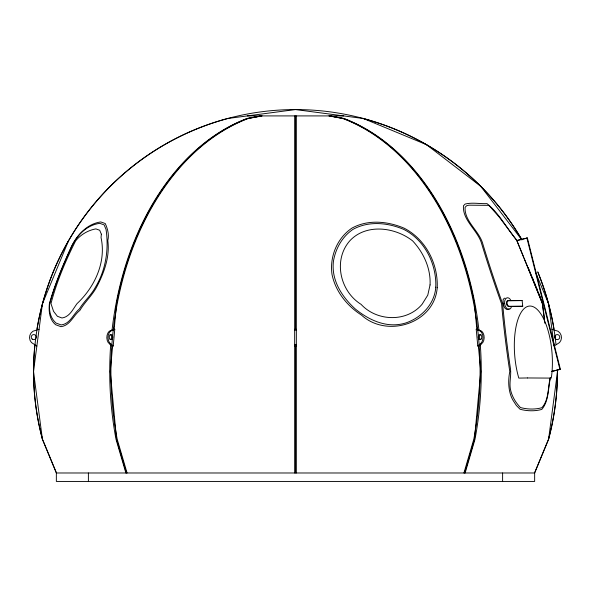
<?xml version="1.0" encoding="UTF-8"?>
<svg xmlns="http://www.w3.org/2000/svg" width="591" height="591" viewBox="0 0 591 591"><rect width="100%" height="100%" fill="white"/><g stroke="black" fill="none" stroke-linecap="round" stroke-linejoin="round"><path stroke-width="0.89" d="M68.6 240.567L42.426 303.752L33.502 371.562L42.426 439.372L56.352 472.985L56.352 481.436L534.648 481.436L534.648 472.985L548.574 439.372L557.498 371.562L557.254 369.737M112.63 345.905L110.236 371.562L116.553 439.372L126.393 472.985M114.166 329.409L116.553 303.752A261.998 185.264 -90 0 1 247.548 118.496L261.436 115.91M113.213 346.038L114.772 329.283L113.575 329.283L109.239 331.248A7.491 5.297 90 0 0 108.19 342.551L112.017 346.038L113.213 346.038L109.387 342.551A7.491 5.297 -90 0 1 110.436 331.248L114.772 329.283M550.228 377.701C547.805 387.489 549.032 399.974 541.836 407.716C535.047 409.644 527.194 409.386 520.435 407.546C516.046 402.944 512.611 397.58 510.912 391.294C508.652 383.877 511.459 376.349 510.484 368.924A681.667 411.484 80.7 0 1 503.554 313.437L502.645 303.752L501.138 299.585A770.176 433.705 62.6 0 1 482.95 244.371C479.693 231.096 464.194 221.595 465.102 207.301L466.631 205.742L468.862 205.18L488.181 205.35L489.459 205.912L499.292 217.148L516.844 240.567L518.492 244.548A770.176 92.994 67.5 0 1 523.803 257.491M550.435 377.9C547.99 388.198 548.98 401.06 541.807 409.4C534.914 411.395 526.921 411.137 520.05 409.231L516.371 405.492L513.01 400.284A31.641 19.097 -80.7 0 1 509.804 371.562L509.398 368.998A683.366 412.511 80.7 0 1 502.453 313.37L501.56 303.752L500.016 299.482A772.097 434.791 62.6 0 1 481.776 244.135C478.185 230.512 462.302 220.591 463.462 205.757L465.147 204.05C472.253 202.248 479.774 203.939 487.006 203.622C499.358 213.499 506.871 228.569 517.081 240.567M511.57 306.434L511.577 306.382A5.851 3.531 80.7 0 1 506.361 307.977A5.851 3.531 80.7 0 1 505.438 299.09A5.851 3.531 80.7 0 1 510.971 300.634L510.986 300.686M463.935 472.985L473.775 439.372A261.998 185.264 90 0 0 342.78 118.496L328.892 115.91M464.607 472.985L474.447 439.372L480.764 371.562L478.37 345.905M465.117 472.985L474.965 439.372A261.998 185.264 -90 0 0 480.306 344.775M534.537 472.985L548.463 439.372A261.998 261.998 0 0 0 557.379 369.752M477.787 346.038L481.613 342.551A7.491 5.297 -90 0 0 480.564 331.248L476.228 329.283L477.787 346.038L478.983 346.038L482.81 342.551A7.491 5.297 -90 0 0 481.761 331.248L477.425 329.283L476.228 329.283M39.072 329.283L32.941 331.248A7.491 7.491 0 0 0 31.449 342.551L36.864 346.038M544.843 323.27L542.279 303.227L516.837 240.544L527.379 237.988L560.386 369.294L551.521 371.591M527.379 237.988L516.837 240.544M551.913 371.311L560.386 369.294M505.032 298.16L504.175 298.344L503.052 299.792L503.296 303.752A5.851 3.531 80.7 0 0 509.161 308.775M260.919 115.91L247.038 118.496A261.998 185.264 90 0 0 112.179 329.069M262.108 115.91L248.22 118.496A261.998 185.264 -90 0 0 117.225 439.372L127.065 472.985M507.891 300.686L522.141 300.575L522.732 306.278L508.482 306.382A2.874 1.736 80.7 0 1 506.443 303.538A2.874 1.736 80.7 0 1 507.891 300.686L522.141 300.575M503.296 303.752L504.625 303.538M508.482 306.382L522.732 306.278M227.69 118.496L295.5 109.564L363.31 118.496L426.495 144.669L480.764 186.305L521.838 239.843A261.998 261.998 0 0 0 363.199 118.496M247.326 115.91L343.674 115.91M294.658 329.283L296.342 329.283M111.367 330.118L112.563 330.118M294.658 330.118L296.342 330.118M478.437 330.118L479.633 330.118M110.037 344.42L111.234 344.42M294.658 344.42L296.342 344.42M479.766 344.42L480.963 344.42M294.658 346.038L296.342 346.038M56.352 472.985L534.648 472.985M542.279 303.227L542.767 303.279M330.081 115.91L343.962 118.496A261.998 185.264 -90 0 1 478.821 329.069M329.564 115.91L343.452 118.496A261.998 185.264 -90 0 1 474.447 303.752L476.834 329.409M551.928 329.283L558.059 331.248A7.491 7.491 0 0 1 559.551 342.551L554.136 346.038L548.574 303.752L535.66 272.584M56.463 472.985L42.537 439.372A261.998 261.998 0 0 1 227.801 118.496M532.454 277.866L533.488 280.407M534.175 282.099L535.889 286.332M536.584 288.031L537.611 290.573M538.985 293.956L540.019 296.497M541.393 299.888L542.08 301.58M542.76 303.752L541.12 299.652A772.097 93.223 67.5 0 0 533.562 280.888M125.883 472.985L116.035 439.372A261.998 185.264 90 0 1 110.694 344.775M526.884 237.944L559.891 369.242M502.609 472.985L502.609 481.436M296.335 115.91L296.335 472.985M295.5 115.91L295.5 329.409M295.5 345.905L295.5 472.985M294.665 115.91L294.665 472.985M88.391 472.985L88.391 481.436M537.965 272.577A261.998 261.998 0 0 1 555.954 344.213M557.49 369.752A261.998 261.998 0 0 1 548.574 439.372M42.426 439.372A261.998 261.998 0 0 1 34.839 345.129M37.026 328.729A261.998 261.998 0 0 1 521.942 239.783M537.729 271.727A261.998 261.998 0 0 1 553.974 328.729M555.075 335.998A261.998 261.998 0 0 1 555.318 337.823M544.607 319.679A681.667 88.229 82.5 0 0 543.823 313.614L542.523 303.752L540.928 299.755A770.176 92.994 67.5 0 0 524.136 258.304M528.273 267.856A772.097 93.223 67.5 0 1 532.897 279.255M509.147 306.278A2.874 1.736 80.7 0 1 507.108 303.427A2.874 1.736 80.7 0 1 508.555 300.575M110.066 334.595A2.534 1.795 -90 0 1 111.625 337.106A2.534 1.795 -90 0 1 110.066 339.618M480.934 339.618A2.534 1.795 -90 0 1 479.375 337.106A2.534 1.795 -90 0 1 480.934 334.595M49.378 303.752C48.647 311.309 49.349 319.421 55.561 324.688L60.932 326.675C70.329 325.493 73.254 315.505 79.925 310.356C84.639 302.252 91.694 295.965 96.289 287.714C103.92 273.382 110.015 257.041 107.806 240.567C109.291 234.856 107.643 228.776 105.25 223.531L100.758 221.943C86.877 223.863 76.52 235.477 70.935 247.629C62.58 265.847 54.823 284.434 49.378 303.752M49.688 303.752C48.824 310.822 50.479 318.076 55.931 323.011L61.139 324.939C70.299 323.838 73.055 314.139 79.342 309.004C84.055 301.225 91.14 295.286 95.476 287.152C105.966 269.791 108.966 249.033 106.033 229.389L104.134 224.875L99.776 223.339C86.22 225.119 76.003 236.245 70.883 248.272C62.639 266.268 54.948 284.633 49.688 303.752M101.356 234.199L101.039 237.493L101.667 240.914C105.361 264.266 93.873 287.883 77.044 303.611C72.937 309.093 69.723 316.916 61.981 317.988L57.408 316.296L53.559 311.354L50.974 303.611C56.655 281.833 65.49 260.978 75.596 240.914C80.59 234.708 88.015 230.246 95.868 228.894L99.694 230.246L101.356 234.199M430.056 284.921L427.773 295.153L422.07 304.291C406.674 322.575 376.807 321.482 361.02 304.291L359.919 303.611C339.759 290.122 333.25 259.796 349.717 240.914C365.977 223.243 395.113 227.047 412.658 240.914C423.688 252.756 430.905 268.528 430.056 284.921M435.789 287.152C434.607 304.232 421.324 317.788 405.618 323.011C387.312 328.648 369.309 320.366 355.302 309.004C341.834 296.771 331.004 280.045 333.479 260.986C335.666 248.375 342.3 236.673 352.953 229.389C368.644 220.716 387.703 222.608 403.712 229.389C424.796 239.99 436.668 264.074 435.789 287.152M437.222 287.714C434.429 323.469 386.935 338.554 361.382 315.003C347.013 305.902 335.466 291.356 332.009 274.409C329.512 256.804 337.01 238.299 351.778 228.229L351.822 228.185C367.994 219.239 387.637 221.197 404.141 228.185L404.214 228.229C425.815 239.34 438.204 263.859 437.222 287.714M527.371 377.959L518.802 378.1A48.174 18.69 85.3 0 1 530.046 306.042A48.174 18.69 85.3 0 1 551.27 378.1L527.371 377.959M555.68 339.116A2.534 2.534 0 0 0 559.736 337.439A2.534 2.534 0 0 0 556.257 334.765A2.534 2.534 0 0 0 555.68 339.116M32.232 339.116A2.534 2.534 0 0 0 36.287 337.439A2.534 2.534 0 0 0 32.808 334.765A2.534 2.534 0 0 0 32.232 339.116M112.453 338.65A2.534 1.795 -90 0 0 111.263 334.595A2.534 1.795 -90 0 0 109.372 338.074A2.534 1.795 -90 0 0 112.453 338.65M481.392 338.65A2.534 1.795 -90 0 0 480.202 334.595A2.534 1.795 -90 0 0 478.311 338.074A2.534 1.795 -90 0 0 481.392 338.65"/></g></svg>
